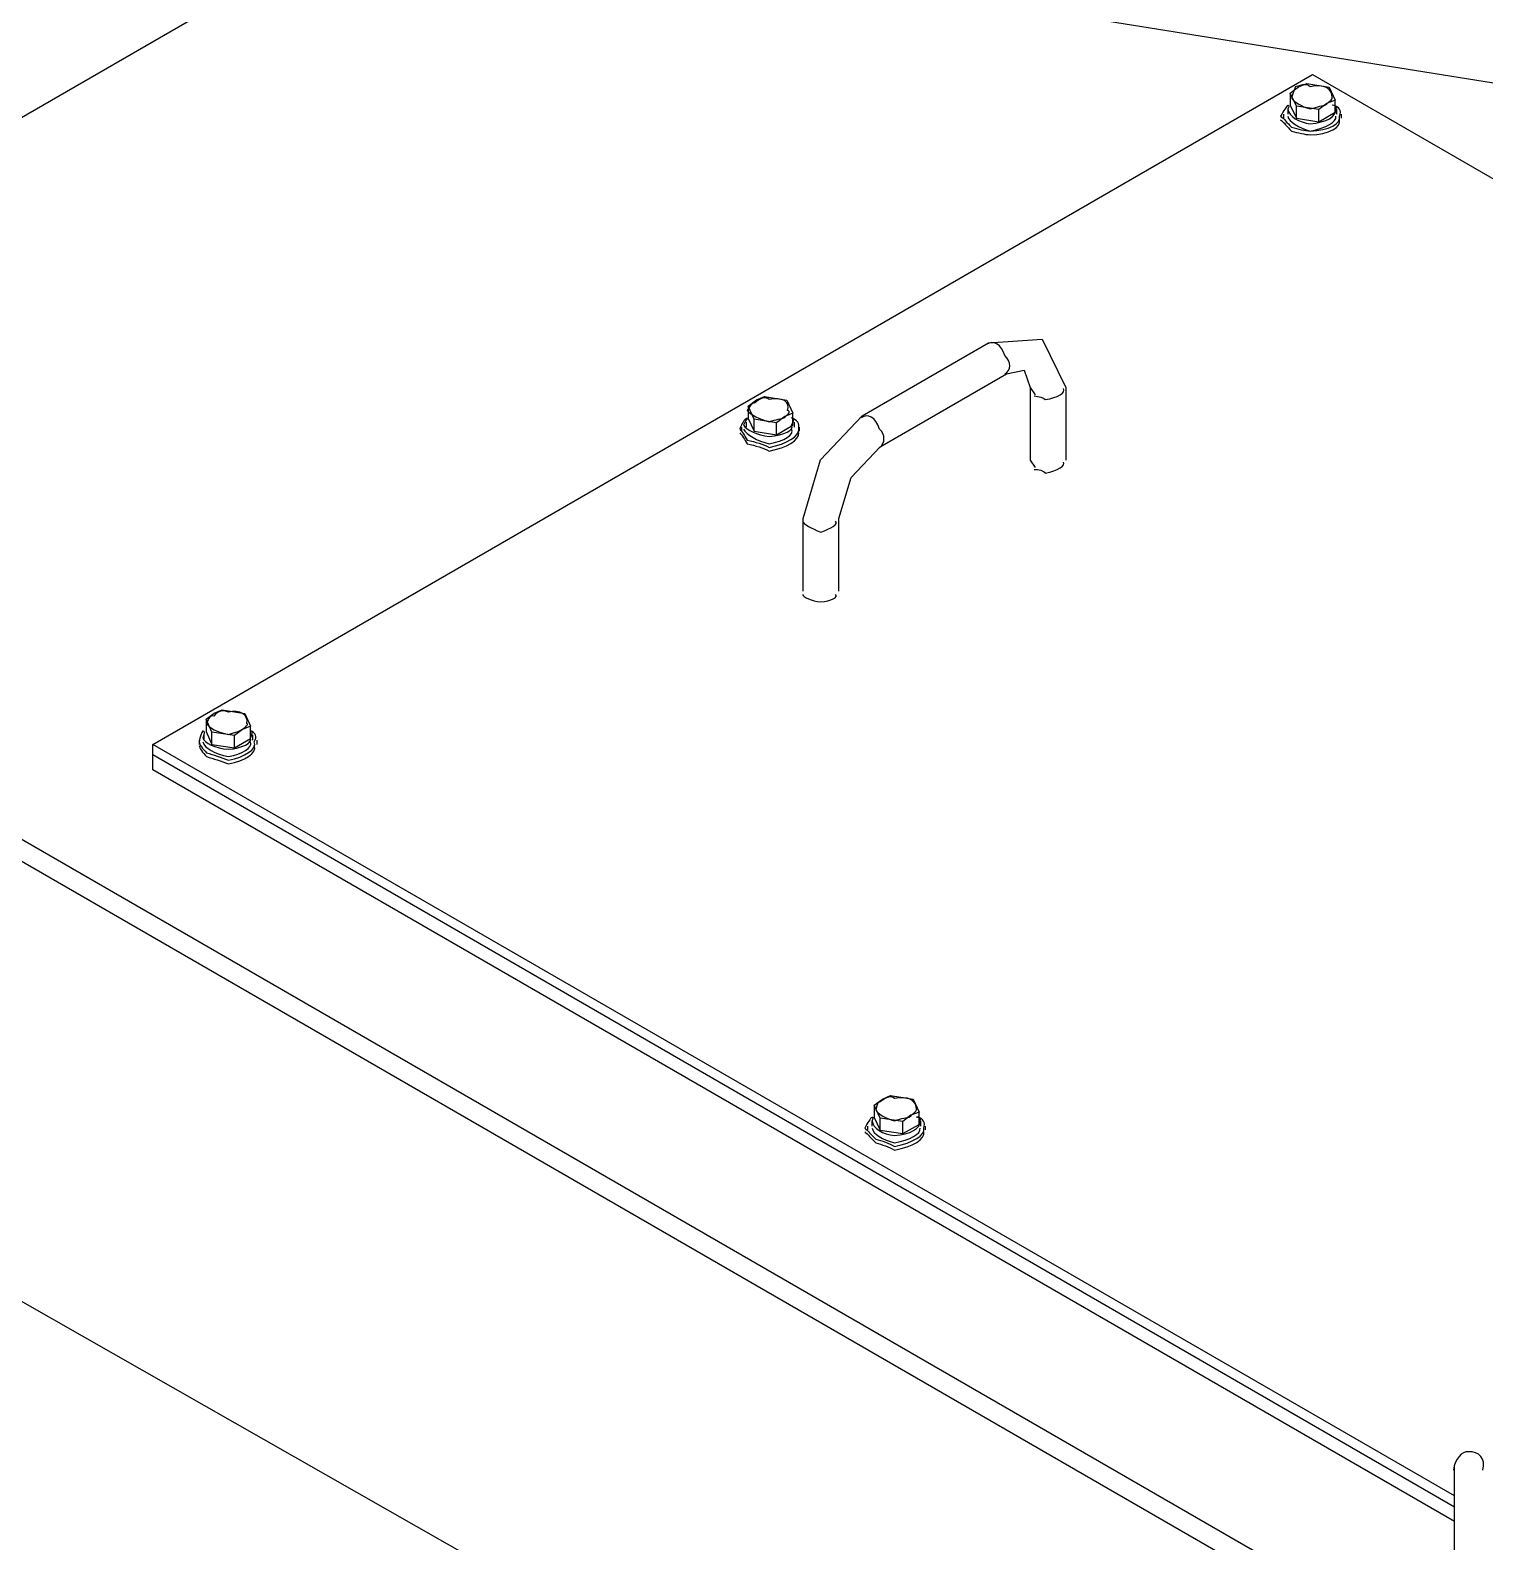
# Model space of a CAD drawing. Header units: inches. Extents: x 0.3 to 33.8, y 15.5 to 37.1.
# Drawn here: x 3.724 to 5.766, y 29.763 to 31.885 of the extents above; entities that cross this region are included whole.
import ezdxf

# ---------------------------------------------------------------- set-up
doc = ezdxf.new("R2010")
doc.units = ezdxf.units.IN
doc.header["$MEASUREMENT"] = 0

# ---------------------------------------------------------------- blocks, each defined once
blk = doc.blocks.new('60298_1')
at = {"transparency": 33554687}
for points in [[(3.1067, 31.4136), (5.035, 32.527)], [(3.8958, 30.8827), (5.524, 31.8231)], [(5.4925, 31.7968), (5.5044, 31.8056)], [(5.5044, 31.8056), (5.5158, 31.8102)], [(5.5158, 31.8102), (5.5473, 31.8051)], [(5.524, 31.8231), (7.5065, 30.6788)], [(5.5473, 31.8051), (5.5555, 31.787)], [(5.5013, 31.7787), (5.4925, 31.7968)], [(5.4925, 31.7968), (5.4925, 31.7797)], [(5.5442, 31.7823), (5.5328, 31.7736)], [(5.5555, 31.787), (5.5442, 31.7823)], [(5.5555, 31.7699), (5.5555, 31.787)], [(5.4837, 31.7617), (5.4837, 31.7674)], [(5.4899, 31.7674), (5.4899, 31.7746)], [(5.4925, 31.7797), (5.5013, 31.7617)], [(5.5013, 31.7617), (5.5013, 31.7787)], [(5.5328, 31.7736), (5.5013, 31.7787)], [(5.5013, 31.7617), (5.5328, 31.7565)], [(5.5328, 31.7565), (5.5328, 31.7736)], [(5.5328, 31.7565), (5.5555, 31.7699)], [(5.5581, 31.7674), (5.5581, 31.7746)], [(5.5648, 31.7617), (5.5648, 31.7674)], [(4.8919, 31.3439), (5.0691, 31.4461)], [(5.0691, 31.4461), (5.1445, 31.4513), (5.1775, 31.3837)], [(4.9172, 31.3005), (5.0944, 31.4028)], [(5.0944, 31.4028), (5.1192, 31.4079), (5.1274, 31.3837)], [(5.1274, 31.3837), (5.1346, 31.3733)], [(5.1274, 31.3837), (5.1274, 31.2814)], [(5.1775, 31.3837), (5.1775, 31.2814)], [(4.7318, 31.3573), (4.7432, 31.3661)], [(4.7432, 31.3661), (4.7546, 31.3708)], [(4.7546, 31.3708), (4.7861, 31.3656)], [(4.7861, 31.3656), (4.7943, 31.3475)], [(4.7401, 31.3393), (4.7318, 31.3573)], [(4.7318, 31.3573), (4.7318, 31.3403)], [(4.7318, 31.3403), (4.7401, 31.3222)], [(4.7401, 31.3222), (4.7401, 31.3393)], [(4.7716, 31.3341), (4.7401, 31.3393)], [(4.783, 31.3429), (4.7716, 31.3341)], [(4.7943, 31.3475), (4.783, 31.3429)], [(4.7943, 31.3305), (4.7943, 31.3475)], [(4.8088, 31.1998), (4.8331, 31.2819), (4.8919, 31.3439)], [(4.7226, 31.3222), (4.7226, 31.3279)], [(4.7293, 31.3279), (4.7293, 31.3351)], [(4.7401, 31.3222), (4.7716, 31.317)], [(4.7716, 31.317), (4.7716, 31.3341)], [(4.7716, 31.317), (4.7943, 31.3305)], [(4.7969, 31.3279), (4.7969, 31.3351)], [(4.8036, 31.3222), (4.8036, 31.3279)], [(4.8589, 31.1998), (4.8764, 31.2571), (4.9172, 31.3005)], [(5.1274, 31.2814), (5.1346, 31.2711)], [(5.7631, 29.5649), (2.8335, 31.2561)], [(5.7631, 29.5339), (2.8335, 31.2251)], [(4.8088, 31.0976), (4.8088, 31.1998)], [(4.8589, 31.0976), (4.8589, 31.1998)], [(3.9707, 30.9179), (3.982, 30.9266)], [(3.9789, 30.8998), (3.9707, 30.9179)], [(3.9707, 30.9179), (3.9707, 30.9008)], [(3.982, 30.9266), (3.9934, 30.9313)], [(3.9934, 30.9313), (4.0249, 30.9261)], [(4.0249, 30.9261), (4.0331, 30.9081)], [(3.9681, 30.8884), (3.9681, 30.8962)], [(3.9707, 30.9008), (3.9789, 30.8827)], [(3.9789, 30.8827), (3.9789, 30.8998)], [(4.0104, 30.8951), (3.9789, 30.8998)], [(4.0218, 30.9034), (4.0104, 30.8951)], [(4.0104, 30.8776), (4.0104, 30.8951)], [(4.0331, 30.9081), (4.0218, 30.9034)], [(4.0331, 30.891), (4.0331, 30.9081)], [(4.0362, 30.8884), (4.0362, 30.8962)], [(3.8958, 30.8678), (3.8958, 30.8827)], [(5.7234, 29.8277), (3.8958, 30.8827)], [(3.9614, 30.8827), (3.9614, 30.8884)], [(3.9789, 30.8827), (4.0104, 30.8776)], [(4.0104, 30.8776), (4.0331, 30.891)], [(4.0424, 30.8827), (4.0424, 30.8884)], [(5.7234, 29.8122), (3.8958, 30.8678)], [(5.7234, 29.8122), (3.8958, 30.8678)], [(3.8958, 30.8471), (3.8958, 30.8678)], [(5.7234, 29.7921), (3.8958, 30.8471)], [(4.9085, 30.3762), (4.9203, 30.3849)], [(4.9203, 30.3849), (4.9317, 30.3896)], [(4.9317, 30.3896), (4.9632, 30.3849)], [(4.9632, 30.3849), (4.9715, 30.3663)], [(4.9172, 30.3581), (4.9085, 30.3762)], [(4.9085, 30.3762), (4.9085, 30.3591)], [(4.9601, 30.3622), (4.9487, 30.3534)], [(4.9715, 30.3663), (4.9601, 30.3622)], [(4.9715, 30.3493), (4.9715, 30.3663)], [(4.8997, 30.3416), (4.8997, 30.3467)], [(4.9059, 30.3467), (4.9059, 30.3545)], [(4.9085, 30.3591), (4.9172, 30.341)], [(4.9172, 30.341), (4.9172, 30.3581)], [(4.9487, 30.3534), (4.9172, 30.3581)], [(4.9172, 30.341), (4.9487, 30.3364)], [(4.9487, 30.3364), (4.9487, 30.3534)], [(4.9487, 30.3364), (4.9715, 30.3493)], [(4.974, 30.3467), (4.974, 30.3545)], [(4.9808, 30.3416), (4.9808, 30.3467)], [(5.7234, 29.7053), (5.7234, 29.868)]]:
    blk.add_lwpolyline(points, dxfattribs=at)
at = {"color": 21, "transparency": 33554687}
for points in [[(5.9707, 31.7797), (3.3386, 32.2017), (3.1584, 32.2017)], [(4.909, 29.4187), (2.2128, 30.9545), (2.0326, 30.9545)]]:
    blk.add_lwpolyline(points, dxfattribs=at)
at = {"transparency": 33554687}
for points, knots in [([(5.4997, 31.8056), (5.4993, 31.8027), (5.4963, 31.7985), (5.4946, 31.7901), (5.4963, 31.7852), (5.5089, 31.7779), (5.5204, 31.7746), (5.5319, 31.7779), (5.5391, 31.7797), (5.5411, 31.7797)], [0, 0, 0, 0, 1, 1, 1, 2, 2, 2, 3, 3, 3, 3]), ([(5.5411, 31.7797), (5.5496, 31.7858), (5.5526, 31.7899), (5.5514, 31.7901), (5.5526, 31.8032), (5.54, 31.8105), (5.5204, 31.8056), (5.517, 31.8105), (5.5098, 31.8088), (5.4997, 31.8056)], [0, 0, 0, 0, 1, 1, 1, 2, 2, 2, 3, 3, 3, 3]), ([(5.4894, 31.7797), (5.4869, 31.7778), (5.4838, 31.7726), (5.4791, 31.7643), (5.4838, 31.7611), (5.4881, 31.7552), (5.4946, 31.7488)], [0, 0, 0, 0, 1, 1, 1, 2, 2, 2, 2]), ([(5.4894, 31.7797), (5.4913, 31.7802), (5.4904, 31.7776), (5.4894, 31.7746), (5.4904, 31.7642), (5.5056, 31.7554), (5.5204, 31.7539), (5.5433, 31.7554), (5.5585, 31.7642), (5.5566, 31.7746), (5.5585, 31.7776), (5.5576, 31.7802), (5.5514, 31.7797)], [0, 0, 0, 0, 1, 1, 1, 2, 2, 2, 3, 3, 3, 4, 4, 4, 4]), ([(5.4894, 31.7643), (5.4904, 31.7565), (5.5056, 31.7477), (5.5204, 31.7436), (5.5433, 31.7477), (5.5585, 31.7565), (5.5566, 31.7643)], [0, 0, 0, 0, 1, 1, 1, 2, 2, 2, 2]), ([(5.4946, 31.7488), (5.5033, 31.7464), (5.5137, 31.7439), (5.5204, 31.7436), (5.5469, 31.7439), (5.5651, 31.7544), (5.5617, 31.7643), (5.5651, 31.7726), (5.562, 31.7778), (5.5514, 31.7797)], [0, 0, 0, 0, 1, 1, 1, 2, 2, 2, 3, 3, 3, 3]), ([(5.4946, 31.7436), (5.5033, 31.741), (5.5137, 31.7386), (5.5204, 31.7384), (5.5469, 31.7386), (5.5651, 31.7491), (5.5617, 31.7591)], [0, 0, 0, 0, 1, 1, 1, 2, 2, 2, 2]), ([(5.0918, 31.4028), (5.1014, 31.4071), (5.1014, 31.4201), (5.0918, 31.4286), (5.0875, 31.444), (5.0763, 31.4505), (5.066, 31.4441)], [0, 0, 0, 0, 1, 1, 1, 2, 2, 2, 2]), ([(5.1331, 31.3718), (5.1397, 31.371), (5.1461, 31.3695), (5.1486, 31.3666), (5.1666, 31.3695), (5.1778, 31.3759), (5.1744, 31.3821)], [0, 0, 0, 0, 1, 1, 1, 2, 2, 2, 2]), ([(4.7406, 31.3615), (4.7381, 31.3632), (4.7352, 31.3591), (4.7303, 31.3511), (4.7352, 31.3458), (4.7478, 31.3385), (4.7613, 31.3356), (4.7708, 31.3385), (4.778, 31.3402), (4.7819, 31.3408)], [0, 0, 0, 0, 1, 1, 1, 2, 2, 2, 3, 3, 3, 3]), ([(4.7819, 31.3408), (4.7885, 31.3463), (4.7915, 31.3505), (4.7871, 31.3511), (4.7915, 31.3638), (4.7789, 31.371), (4.7613, 31.3666), (4.7559, 31.371), (4.7487, 31.3693), (4.7406, 31.3615)], [0, 0, 0, 0, 1, 1, 1, 2, 2, 2, 3, 3, 3, 3]), ([(4.7303, 31.3408), (4.7258, 31.3383), (4.7227, 31.3332), (4.72, 31.3253), (4.7227, 31.3217), (4.727, 31.3157), (4.7303, 31.3098)], [0, 0, 0, 0, 1, 1, 1, 2, 2, 2, 2]), ([(4.7303, 31.3408), (4.7302, 31.3408), (4.7293, 31.3382), (4.7251, 31.3305), (4.7293, 31.3248), (4.7445, 31.316), (4.7613, 31.315), (4.7821, 31.316), (4.7974, 31.3248), (4.7923, 31.3305), (4.7974, 31.3382), (4.7965, 31.3408), (4.7923, 31.3408)], [0, 0, 0, 0, 1, 1, 1, 2, 2, 2, 3, 3, 3, 4, 4, 4, 4]), ([(4.7303, 31.3098), (4.7422, 31.3069), (4.7526, 31.3045), (4.7613, 31.2995), (4.7858, 31.3045), (4.804, 31.315), (4.8026, 31.3253), (4.804, 31.3332), (4.8009, 31.3383), (4.7923, 31.3408)], [0, 0, 0, 0, 1, 1, 1, 2, 2, 2, 3, 3, 3, 3]), ([(4.9162, 31.2995), (4.9244, 31.3049), (4.9244, 31.3179), (4.9162, 31.3253), (4.9105, 31.3418), (4.8993, 31.3483), (4.8904, 31.3408)], [0, 0, 0, 0, 1, 1, 1, 2, 2, 2, 2]), ([(4.7251, 31.3253), (4.7293, 31.3171), (4.7445, 31.3083), (4.7613, 31.3047), (4.7821, 31.3083), (4.7974, 31.3171), (4.7923, 31.3253)], [0, 0, 0, 0, 1, 1, 1, 2, 2, 2, 2]), ([(4.7303, 31.3047), (4.7422, 31.3016), (4.7526, 31.2991), (4.7613, 31.2943), (4.7858, 31.2991), (4.804, 31.3097), (4.8026, 31.3201)], [0, 0, 0, 0, 1, 1, 1, 2, 2, 2, 2]), ([(5.1331, 31.2685), (5.1397, 31.2688), (5.1461, 31.2673), (5.1486, 31.2633), (5.1666, 31.2673), (5.1778, 31.2738), (5.1744, 31.2788)], [0, 0, 0, 0, 1, 1, 1, 2, 2, 2, 2]), ([(4.8078, 31.1962), (4.8091, 31.192), (4.8203, 31.1855), (4.8336, 31.1807), (4.848, 31.1855), (4.8592, 31.192), (4.8542, 31.1962)], [0, 0, 0, 0, 1, 1, 1, 2, 2, 2, 2]), ([(4.8078, 31.0929), (4.8091, 31.0898), (4.8203, 31.0833), (4.8336, 31.0826), (4.848, 31.0833), (4.8592, 31.0898), (4.8542, 31.0929)], [0, 0, 0, 0, 1, 1, 1, 2, 2, 2, 2]), ([(3.9815, 30.9225), (3.977, 30.9238), (3.9741, 30.9197), (3.9712, 30.9122), (3.9741, 30.9064), (3.9867, 30.8991), (4.0022, 30.8967), (4.0097, 30.8991), (4.0168, 30.9008), (4.0177, 30.9019)], [0, 0, 0, 0, 1, 1, 1, 2, 2, 2, 3, 3, 3, 3]), ([(4.0177, 30.9019), (4.0274, 30.9069), (4.0304, 30.911), (4.028, 30.9122), (4.0304, 30.9243), (4.0178, 30.9316), (4.0022, 30.9277), (3.9947, 30.9316), (3.9876, 30.9299), (3.9815, 30.9225)], [0, 0, 0, 0, 1, 1, 1, 2, 2, 2, 3, 3, 3, 3]), ([(3.966, 30.9019), (3.9646, 30.8989), (3.9616, 30.8938), (3.9608, 30.8864), (3.9616, 30.8823), (3.9658, 30.8763), (3.9712, 30.8709)], [0, 0, 0, 0, 1, 1, 1, 2, 2, 2, 2]), ([(3.966, 30.9019), (3.9691, 30.9014), (3.9682, 30.8988), (3.966, 30.8915), (3.9682, 30.8853), (3.9834, 30.8765), (4.0022, 30.876), (4.021, 30.8765), (4.0363, 30.8853), (4.0331, 30.8915), (4.0363, 30.8988), (4.0354, 30.9014), (4.0331, 30.9019)], [0, 0, 0, 0, 1, 1, 1, 2, 2, 2, 3, 3, 3, 4, 4, 4, 4]), ([(3.9712, 30.8709), (3.9811, 30.8675), (3.9914, 30.865), (4.0022, 30.8605), (4.0247, 30.865), (4.0429, 30.8755), (4.0383, 30.8864), (4.0429, 30.8938), (4.0398, 30.8989), (4.0331, 30.9019)], [0, 0, 0, 0, 1, 1, 1, 2, 2, 2, 3, 3, 3, 3]), ([(3.966, 30.8864), (3.9682, 30.8776), (3.9834, 30.8688), (4.0022, 30.8657), (4.021, 30.8688), (4.0363, 30.8776), (4.0331, 30.8864)], [0, 0, 0, 0, 1, 1, 1, 2, 2, 2, 2]), ([(3.9712, 30.8657), (3.9811, 30.8622), (3.9914, 30.8597), (4.0022, 30.8554), (4.0247, 30.8597), (4.0429, 30.8702), (4.0383, 30.8812)], [0, 0, 0, 0, 1, 1, 1, 2, 2, 2, 2]), ([(4.9575, 30.3596), (4.9655, 30.3653), (4.9685, 30.3694), (4.9678, 30.37), (4.9685, 30.3827), (4.9559, 30.39), (4.9369, 30.3854), (4.9329, 30.39), (4.9257, 30.3883), (4.9162, 30.3803)], [0, 0, 0, 0, 1, 1, 1, 2, 2, 2, 3, 3, 3, 3]), ([(4.9162, 30.3803), (4.9151, 30.3822), (4.9122, 30.378), (4.911, 30.37), (4.9122, 30.3647), (4.9248, 30.3575), (4.9369, 30.3545), (4.9478, 30.3575), (4.955, 30.3592), (4.9575, 30.3596)], [0, 0, 0, 0, 1, 1, 1, 2, 2, 2, 3, 3, 3, 3]), ([(4.9059, 30.3596), (4.9028, 30.3573), (4.8997, 30.3522), (4.8955, 30.3441), (4.8997, 30.3406), (4.904, 30.3347), (4.911, 30.3286)], [0, 0, 0, 0, 1, 1, 1, 2, 2, 2, 2]), ([(4.9059, 30.3596), (4.9072, 30.3597), (4.9063, 30.3572), (4.9059, 30.3545), (4.9063, 30.3437), (4.9215, 30.3349), (4.9369, 30.3338), (4.9591, 30.3349), (4.9744, 30.3437), (4.973, 30.3545), (4.9744, 30.3572), (4.9735, 30.3597), (4.9678, 30.3596)], [0, 0, 0, 0, 1, 1, 1, 2, 2, 2, 3, 3, 3, 4, 4, 4, 4]), ([(4.9059, 30.3441), (4.9063, 30.336), (4.9215, 30.3272), (4.9369, 30.3235), (4.9591, 30.3272), (4.9744, 30.336), (4.973, 30.3441)], [0, 0, 0, 0, 1, 1, 1, 2, 2, 2, 2]), ([(4.911, 30.3286), (4.9192, 30.3259), (4.9296, 30.3234), (4.9369, 30.3183), (4.9628, 30.3234), (4.981, 30.3339), (4.9782, 30.3441), (4.981, 30.3522), (4.9779, 30.3573), (4.9678, 30.3596)], [0, 0, 0, 0, 1, 1, 1, 2, 2, 2, 3, 3, 3, 3]), ([(4.911, 30.3235), (4.9192, 30.3206), (4.9296, 30.3181), (4.9369, 30.3131), (4.9628, 30.3181), (4.981, 30.3286), (4.9782, 30.339)], [0, 0, 0, 0, 1, 1, 1, 2, 2, 2, 2]), ([(5.7631, 29.8639), (5.7676, 29.8806), (5.7578, 29.8904), (5.7425, 29.8897), (5.7336, 29.8904), (5.7238, 29.8806), (5.7218, 29.8639)], [0, 0, 0, 0, 1, 1, 1, 2, 2, 2, 2])]:
    blk.add_open_spline(points, degree=3, knots=knots, dxfattribs=at)
for points in [[(5.4791, 31.7591), (5.4838, 31.7558), (5.4881, 31.7499), (5.4946, 31.7436)], [(4.72, 31.3201), (4.7227, 31.3164), (4.727, 31.3104), (4.7303, 31.3047)], [(3.9608, 30.8812), (3.9616, 30.877), (3.9658, 30.871), (3.9712, 30.8657)], [(4.8955, 30.339), (4.8997, 30.3353), (4.904, 30.3294), (4.911, 30.3235)]]:
    blk.add_open_spline(points, degree=3, dxfattribs=at)

msp = doc.modelspace()

# ---------------------------------------------------------------- block references
msp.add_blockref('60298_1', (0, 0))

doc.saveas('drawing.dxf')
